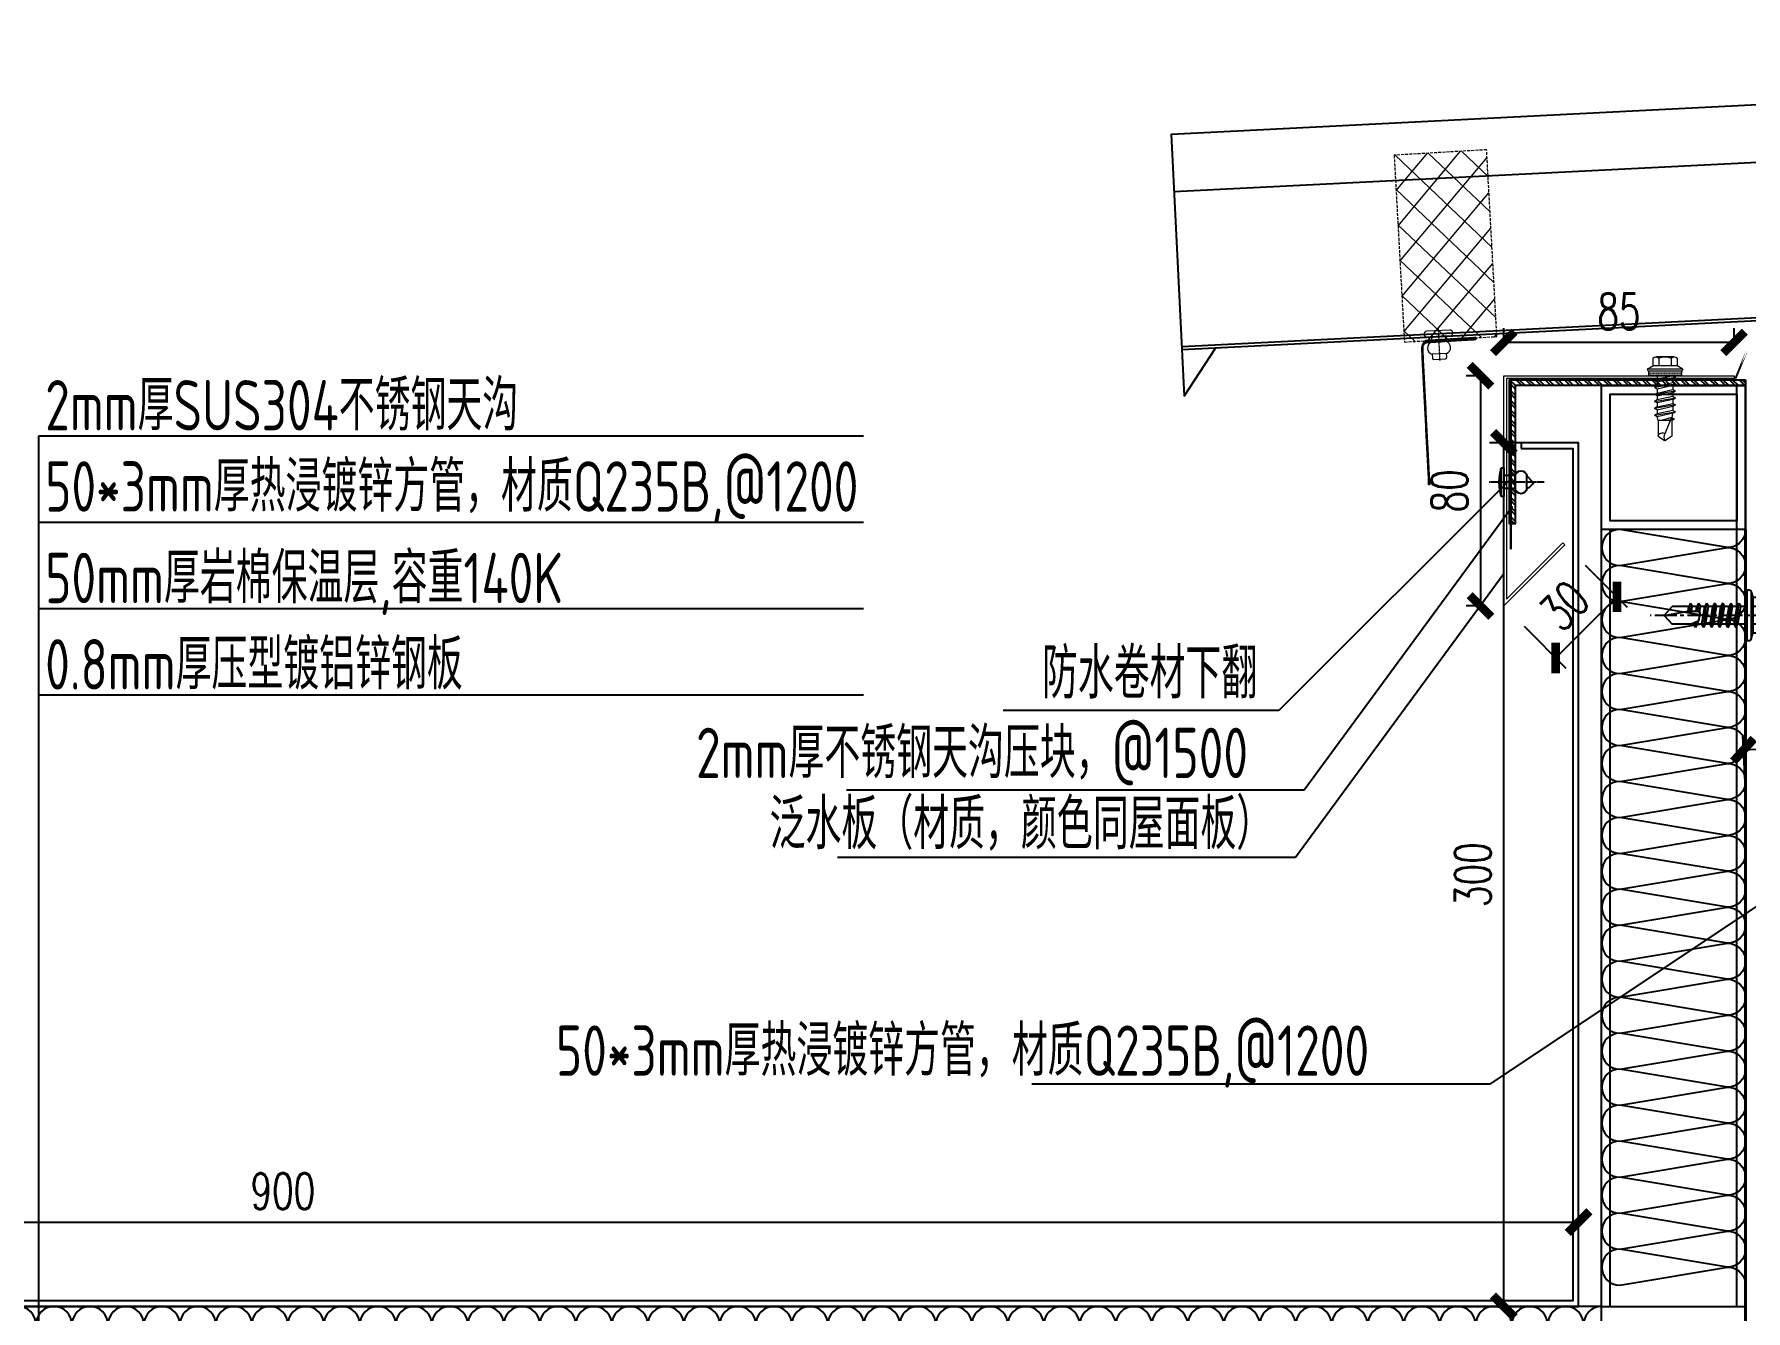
# Model space of a CAD drawing. Extents: x -599358 to 2865263, y -1062760 to 486533.
# Drawn here: x 117132 to 117727, y -727564 to -727121 of the extents above; entities that cross this region are included whole.
import ezdxf

# ---------------------------------------------------------------- set-up
doc = ezdxf.new("R2010")
doc.units = 0
for name, pattern in [('CENTER', [2, 1.25, -0.25, 0.25, -0.25]), ('CENTER2', [28.575000000000003, 19.05, -3.175, 3.175, -3.175]), ('DASH', [0.35, 0.25, -0.1]), ('HIDDEN', [0.375, 0.25, -0.125])]:
    doc.linetypes.add(name, pattern=pattern)
for name, color, linetype, lineweight in [('00-BW', 140, 'HIDDEN', 5), ('0CABR-零部件（螺钉、螺栓、五金件）', 53, 'Continuous', 13), ('T码、堵头、配件', 6, 'Continuous', 13), ('屋面板', 6, 'Continuous', 13), ('紧固件', 4, 'Continuous', 13)]:
    doc.layers.add(name, color=color, linetype=linetype, lineweight=lineweight)
for name, color, linetype in [('3索引', 3, 'Continuous'), ('BWM', 8, 'Continuous'), ('cen', 1, 'CENTER'), ('DIM', 173, 'Continuous'), ('HATCH', 66, 'Continuous'), ('PJ', 151, 'Continuous'), ('SCREW', 233, 'Continuous'), ('SEAMLOK75 - SHEET', 6, 'Continuous'), ('WZ', 2, 'Continuous'), ('ZX', 1, 'CENTER2'), ('虹吸雨水斗', 6, 'Continuous'), ('配件', 4, 'Continuous'), ('钢承板', 253, 'Continuous')]:
    doc.layers.add(name, color=color, linetype=linetype)
doc.styles.add('DHTEXT-1', font='romans.shx', dxfattribs={"width": 0.7, "bigfont": 'chinese.shx'})
doc.styles.add('jhz', font='TSSDENG.SHX', dxfattribs={"width": 0.75, "bigfont": 'TSSDCHN.SHX'})
doc.dimstyles.new('ZN5', dxfattribs={"dimscale": 5, "dimtxt": 2.5, "dimasz": 1.5, "dimexe": 1, "dimexo": 2, "dimgap": 0.9, "dimtad": 1, "dimdec": 0, "dimdsep": 46, "dimtxsty": 'DHTEXT-1', "dimblk": 'ARCHTICK', "dimcen": 2.5, "dimclrd": 173, "dimclre": 173, "dimclrt": 7, "dimazin": 2, "dimtfac": 1, "dimtix": 1, "dimtmove": 2, "dimatfit": 3, "dimfxl": 0, "dimarcsym": 0})

# ---------------------------------------------------------------- blocks, each defined once
blk = doc.blocks.new('*U688')
at = {"layer": '紧固件', "extrusion": (-3.523272421593052e-23, -6.316012571355346e-13, -1)}
for p, q in [((2.500000000000227, 7.105427357601002e-13), (-2.500000000000227, -6.821210263296962e-13)), ((2.500000000001732, -6.11993649259869), (-2.49999999999804, -6.119936492600083))]:
    blk.add_line(p, q, dxfattribs=at)
at = {"layer": '紧固件', "color": 1, "linetype": 'CENTER', "ltscale": 0.01, "extrusion": (-3.523272421593052e-23, -6.316012571355346e-13, -1)}
blk.add_line((-9.094947017729282e-13, 2.896035134982952), (2.414689982209621e-12, -8.56401385566459), dxfattribs=at)
at = {"layer": '紧固件', "extrusion": (-3.523272421593052e-23, -6.316012571355346e-13, -1)}
blk.add_lwpolyline([(-3.999999999999545, 2.000000000001108), (4.000000000000227, 1.999999999998892, -1), (4, -1.108446667785756e-12), (2.500000000000227, -6.821210263296962e-13), (2.499999999999404, -1.919936492600065, -0.7277400767936577), (2.49999999999804, -6.119936492600083), (2.499999999997813, -7.419936492600094, -0.4142135623731045), (1.999999999997813, -7.919936492599952), (-2.000000000002415, -7.919936492598843, -0.4142135623730951), (-2.50000000000196, -7.419936492598701), (-2.500000000001732, -6.11993649259869, -0.7277400767935811), (-2.500000000000596, -1.919936492598701), (-2.500000000000227, 7.105427357601002e-13), (-4, 1.165290086646564e-12, -1)], format="xyb", close=True, dxfattribs=at)
blk = doc.blocks.new('*U2059')
at = {"layer": 'T码、堵头、配件', "linetype": 'DASH', "ltscale": 3}
h = blk.add_hatch(dxfattribs=at)
h.set_pattern_fill('NET', color=13, scale=2, angle=45, style=0)
h.set_pattern_definition([(45, (0, 0), (-4.490128060534576, 4.490128060534577), []), (135, (0, 0), (-4.490128060534577, -4.490128060534576), [])])
h.paths.add_polyline_path([(12.30129018691883, 47.52781390762912), (-12.69870981291018, 47.52781390762912), (-12.69870981372878, 1.282387529476705e-10), (12.30129018624393, -1.236912794418644e-10)])
at = {"layer": 'T码、堵头、配件', "color": 13, "linetype": 'DASH', "ltscale": 3}
blk.add_lwpolyline([(12.30129018691883, 47.52781390762912), (-12.69870981291018, 47.52781390762912), (-12.69870981372878, 1.282387529476705e-10), (12.30129018624393, -1.236912794418644e-10)], close=True, dxfattribs=at)
blk = doc.blocks.new('324')
blk.add_rational_spline([(288338.5604021224, -582640.4135809627, 0.3091089453447785), (288352.4980425731, -582640.3014994363, -0.8975200484345259), (288357.5091565158, -582640.2866135167, 2.40225501395631), (288358.3740195814, -582640.2840443709, 2.971759840431478), (288358.9916917565, -582641.0144106383, 3.368467125874449), (288359.6093639316, -582641.7447769053, 3.765174411324697), (288359.6180212328, -582642.7802399317, 3.75669840816423), (288359.8113515442, -582665.903657085, 3.567416751699202), (288360.0046818556, -582689.0270742383, 3.378135095234175), (288360.2134782699, -582689.0264539915, 3.515625722844707), (288360.4222746841, -582689.025833745, 3.653116350426135), (288360.2289443727, -582665.9024165916, 3.84239800691299), (288360.0356140615, -582642.7789994383, 4.031679663407122), (288360.0252252998, -582641.5364438066, 4.041850867164758), (288359.2840186898, -582640.6600042862, 3.565802124612819), (288358.5428120797, -582639.7835647655, 3.089753382068157), (288357.5049764009, -582639.7866477404, 2.406347590287769), (288352.4938624583, -582639.80153366, -0.8934274720666872), (288338.5562220077, -582639.9136151863, 0.3132015217126173), (288338.558312065, -582640.1635980746, 0.3111552335250599), (288338.5604021224, -582640.4135809627, 0.3091089453447785)], [1, 1, 1, 0.9238795325093009, 1, 0.9238795325093009, 1, 1, 1, 1, 1, 1, 1, 0.9238795325096482, 1, 0.9238795325096482, 1, 1, 1, 1, 1], degree=2, knots=[0, 0, 0, 1, 1, 1.785398163407828, 1.785398163407828, 2.570796326815654, 2.570796326815654, 3.570796326815654, 3.570796326815654, 4.570796326815654, 4.570796326815654, 5.570796326815654, 5.570796326815654, 6.356194490221665, 6.356194490221665, 7.141592653627678, 7.141592653627678, 8.14159265362768, 8.14159265362768, 9.14159265362768, 9.14159265362768, 9.14159265362768])
at = {"extrusion": (0.3841058404588655, 0.002152225596359766, 0.9232865596608515), "xscale": -1, "rotation": 270.409525737971}
blk.add_blockref('*U688', (-584245.187770034, -263213.8389690974, 109492.9434037155), dxfattribs=at)
at = {"layer": 'PJ', "extrusion": (2.431720510261779e-16, -3.263000309656679e-14, -1), "xscale": 1.36762023444512, "yscale": 1.36762023444512, "zscale": -1.36762023444512, "rotation": 359.5730164586824}
blk.add_blockref('*U2059', (-288347.4597482612, -582639.8451307751, 1.907954341775998e-08), dxfattribs=at)
blk = doc.blocks.new('DT')
at = {"layer": '3索引', "color": 5, "extrusion": (0.07228559712266294, -0.009154994178718737, 0.9973419566679262), "rotation": 272.6791958730362}
blk.add_blockref('324', (568525.535674949, 315258.1835276459, -0.3143943981049233), dxfattribs=at)
blk = doc.blocks.new('压块-flat-1')
at = {"layer": 'HATCH', "ltscale": 10}
h = blk.add_hatch(dxfattribs=at)
h.set_pattern_fill('ACET-2D-ANSI32', color=256, scale=0.5)
h.set_pattern_definition([(45, (-3162.430519867878, -11124.32032165233), (-1.683798022700466, 1.683798022700467), []), (45, (-3161.307987367878, -11124.32032165233), (-1.683798022700466, 1.683798022700467), [])])
h.paths.add_polyline_path([(-82, 0), (-82, -2), (-2, -2), (-2, -50), (0, -50), (0, 0)])
at = {"layer": '配件', "color": 4}
blk.add_lwpolyline([(-82, 0), (-82, -2), (-2, -2), (-2, -50), (0, -50), (0, 0)], close=True, dxfattribs=at)
blk = doc.blocks.new('G$C114A11A0')
at = {"layer": '0CABR-零部件（螺钉、螺栓、五金件）'}
h = blk.add_hatch(dxfattribs=at)
h.set_pattern_fill('DOTS', color=256, scale=0.1, style=0)
h.set_pattern_definition([(0, (-261042.3359474546, 10165.88129042906), (0.079375, 0.15875), [0, -0.15875])])
h.paths.add_polyline_path([(11.93499999953201, 30.91932042899612), (0.3849999998346902, 30.91932042899248), (0.3849999997764826, 29.37932042907164), (11.93499999959022, 29.37932042907346)])
for p, q in [((2.983749999664724, 35.92432042899895), (9.336249999701977, 35.92432042899895)), ((0, 31.68932042901292), (1.924999999813735, 32.84432042904086)), ((0, 31.68932042901292), (12.31999999983236, 31.68932042901292)), ((0, 31.68932042901292), (0.2848560819402337, 30.9193204289943)), ((0.2848560819402337, 30.9193204289943), (12.03514391748467, 30.9193204289943)), ((0.3849999997764826, 30.9193204289943), (0.3849999997764826, 29.37932042907346)), ((1.924999999813735, 35.52210543772094), (1.924999999813735, 32.84432042904086)), ((1.924999999813735, 32.84432042904086), (10.39500000001863, 32.84432042904086)), ((4.042499999981374, 35.52210543772094), (4.042499999981374, 32.84432042904086)), ((8.277499999850988, 35.52210543772094), (8.277499999850988, 32.84432042904086)), ((10.39500000001863, 35.52210543772094), (10.39500000001863, 32.84432042904086)), ((12.31999999983236, 31.68932042901292), (10.39500000001863, 32.84432042904086)), ((11.93499999959022, 30.9193204289943), (11.93499999959022, 29.37932042907346)), ((12.31999999983236, 31.68932042901292), (12.03514391742647, 30.9193204289943)), ((0.3849999997764826, 29.37932042907346), (11.93499999959022, 29.37932042907346))]:
    blk.add_line(p, q, dxfattribs=at)
at = {"layer": '0CABR-零部件（螺钉、螺栓、五金件）', "ltscale": 0.03}
for p, q in [((3.421041333058383, 29.37932042906436), (2.552591466403101, 28.87792042905608)), ((3.421041333058383, 28.37652042910599), (2.552591466403101, 28.87792042905608)), ((9.767407999723218, 27.67545109574826), (2.552591466403101, 28.87792042905608)), ((3.421041333058383, 26.97438176239052), (2.552591466403101, 26.47298176244044)), ((3.421041333058383, 25.97158176249036), (2.552591466403101, 26.47298176244044)), ((2.552591466403101, 26.47298176244044), (9.767407999723218, 25.27051242901621)), ((3.421041333058383, 24.56944309577489), (2.552591466403101, 24.06804309570839)), ((3.421041333058383, 23.5666430957001), (2.552591466403101, 24.06804309570839)), ((2.552591466403101, 24.06804309570839), (9.767407999723218, 22.86557242909589)), ((3.421041333058383, 29.37932042906436), (8.898958666366525, 28.17685109575655)), ((3.421041333058383, 28.37652042910599), (8.898958666366525, 27.17405109568176)), ((3.421041333058383, 28.37652042910599), (3.421041333058383, 26.97438176239052)), ((8.898958666366525, 25.7719124290827), (3.421041333058383, 26.97438176239052)), ((3.421041333058383, 25.97158176249036), (8.898958666366525, 24.76911242906613)), ((3.421041333058383, 25.97158176249036), (3.421041333058383, 24.56944309577489)), ((8.898958666366525, 23.36697242904597), (3.421041333058383, 24.56944309577489)), ((8.898958666366525, 29.37932042906436), (8.898958666366525, 28.17685109575655)), ((8.898958666366525, 28.17685109575655), (9.767407999723218, 27.67545109574826)), ((8.898958666366525, 27.17405109568176), (9.767407999723218, 27.67545109574826)), ((8.898958666366525, 27.17405109568176), (8.898958666366525, 25.7719124290827)), ((8.898958666366525, 25.7719124290827), (9.767407999723218, 25.27051242901621)), ((8.898958666366525, 24.76911242906613), (9.767407999723218, 25.27051242901621)), ((8.898958666366525, 24.76911242906613), (8.898958666366525, 23.36697242904597)), ((3.421041333058383, 22.16450309579636), (2.552591466403101, 21.66310309567166)), ((3.421041333058383, 21.16170309572158), (2.552591466403101, 21.66310309567166)), ((9.767407999723218, 20.46063376248026), (2.552591466403101, 21.66310309567166)), ((3.421041333058383, 19.7595644290061), (2.552591466403101, 19.25816442905602)), ((3.421041333058383, 18.75676442910594), (2.552591466403101, 19.25816442905602)), ((2.552591466403101, 19.25816442905602), (9.767407999723218, 18.05569509569)), ((3.421041333058383, 23.5666430957001), (3.421041333058383, 22.16450309579636)), ((8.898958666366525, 22.36417242914581), (3.421041333058383, 23.5666430957001)), ((3.421041333058383, 22.16450309579636), (8.898958666366525, 20.96203376243034)), ((3.421041333058383, 21.16170309572158), (3.421041333058383, 19.7595644290061)), ((3.421041333058383, 21.16170309572158), (8.898958666366525, 19.95923376235555)), ((8.898958666366525, 18.5570950958147), (3.421041333058383, 19.7595644290061)), ((8.898958666366525, 17.55429509573992), (3.421041333058383, 18.75676442910594)), ((3.421041333058383, 18.75676442910594), (3.421041333058383, 17.35462576239047)), ((8.898958666366525, 23.36697242904597), (9.767407999723218, 22.86557242909589)), ((8.898958666366525, 22.36417242914581), (9.767407999723218, 22.86557242909589)), ((8.898958666366525, 22.36417242914581), (8.898958666366525, 20.96203376243034)), ((8.898958666366525, 20.96203376243034), (9.767407999723218, 20.46063376248026)), ((8.898958666366525, 19.95923376235555), (9.767407999723218, 20.46063376248026)), ((8.898958666366525, 19.95923376235555), (8.898958666366525, 18.5570950958147)), ((8.898958666366525, 18.5570950958147), (9.767407999723218, 18.05569509569)), ((8.898958666366525, 17.55429509573992), (9.767407999723218, 18.05569509569)), ((3.421041333058383, 17.35462576233226), (2.552591466403101, 16.85322576238218)), ((9.767407999723218, 15.65075642895795), (2.552591466403101, 16.85322576238218)), ((3.421041333058383, 16.35182576231568), (2.552591466403101, 16.85322576238218)), ((3.635423999687191, 14.80233376235378), (2.917001333029475, 14.38755242899902)), ((2.917001333029475, 14.38755242899902), (3.693839999672491, 14.20343109564533)), ((3.721167999727186, 13.92326709570739), (2.917001333029475, 14.38755242899902)), ((3.421041333058383, 17.35462576239047), (8.898958666366525, 16.15215642902444)), ((3.421041333058383, 17.35462576233226), (8.898958666366525, 16.15215642902444)), ((3.421041333058383, 16.35182576231568), (8.898958666366525, 15.14935642900787)), ((3.645374666375574, 14.70031776233486), (3.421041333058383, 16.35182576231568)), ((3.645374666375574, 14.70031776233486), (3.755061333009508, 13.57577776228686)), ((3.755061333009508, 13.57577776228686), (3.755061333009508, 8.432040773224116)), ((3.916169333038852, 14.88270042901536), (6.169897333078552, 9.233174106522029)), ((3.927143999724649, 14.84538709571029), (7.025298666383605, 13.89282309561645)), ((4.147585333033931, 14.09588842903872), (5.004355999699328, 13.89282309561645)), ((8.564938666357193, 13.89282309561645), (4.207309333025478, 13.89282309561645)), ((8.564938666357193, 13.89282309561645), (8.898958666366525, 15.14935642900787)), ((8.564938666357193, 13.89282309561645), (8.564938666357193, 8.432040773224116)), ((8.898958666366525, 17.55429509573992), (8.898958666366525, 16.15215642902444)), ((8.898958666366525, 16.15215642902444), (9.767407999723218, 15.65075642895795)), ((8.898958666366525, 15.14935642900787), (9.767407999723218, 15.65075642895795)), ((3.755061333009508, 8.432040773224116), (6.006731999688782, 6.855414106518992)), ((8.564938666357193, 8.432040773224116), (6.313267999736127, 6.855414106518992))]:
    blk.add_line(p, q, dxfattribs=at)
at = {"layer": '0CABR-零部件（螺钉、螺栓、五金件）'}
for centre, radius, start, end in [((2.983749999664724, 34.32973980730753), 1.594580621727456, 48.39682252927729, 131.6031774707227), ((6.15999999968335, 30.14932042897567), 5.775000000000001, 68.48981173119375, 111.5101882688062), ((9.336249999701977, 34.32973980730753), 1.594580621727456, 48.39682252927729, 131.6031774707227)]:
    blk.add_arc(centre, radius, start, end, dxfattribs=at)
at = {"layer": '0CABR-零部件（螺钉、螺栓、五金件）', "ltscale": 0.03}
for centre, radius, start, end in [((3.77487599971937, 14.84114309564143), 0.1472779333333333, 16.37753499797246, 187.7389900056074), ((6.159999999741558, 7.074294106577554), 0.26721544, 234.999999998127, 305.000000001873), ((7.096045333018992, 8.021320773180605), 1.525235866666664, 15.62188600239034, 127.3885000006763), ((3.169877333042677, 7.994094106551756), 3.245833199999998, 338.5846899957942, 22.44175099941077)]:
    blk.add_arc(centre, radius, start, end, dxfattribs=at)
blk = doc.blocks.new('*U676')
at = {"layer": 'cen', "ltscale": 0.3}
blk.add_line((14.02106639678971, -5.684341886080801e-14), (-5.020689711457578, 0), dxfattribs=at)
at = {"layer": 'SCREW'}
for p, q in [((-0.875, 5), (-0.875, -5)), ((0, 5), (-0.875, 5)), ((0, -5), (0, 5)), ((3.981505710072156, 2.218657823299623), (-1.13686837721616e-13, 2.218657823299566)), ((3.98150571007227, 2.218657823299623), (3.98150571007227, -2.281341051700338)), ((8.685141199838199, 1.984566056633071), (8.020859860434314, 2.218657823299225)), ((8.020859860434314, 2.218657823299225), (8.020859860434314, -2.218657823299282)), ((9.876940073469655, 0.7517718619740776), (8.685141199838199, 1.984566056633071)), ((10.17000537026422, 0.6587307906791011), (9.876940073469655, 0.7517718619740776)), ((9.876940073469655, -0.2251593866235453), (10.17000537026422, 0.6587307906791011)), ((-0.875, -5), (0, -5)), ((3.981505710072156, -2.281341051700338), (0, -2.281341051700338)), ((8.020859860434314, -2.218657823299282), (9.876940073469655, -0.2251593866235453))]:
    blk.add_line(p, q, dxfattribs=at)
for centre, radius, start, end in [((17.28676819916035, 5.684341886080801e-14), 18.83745800579347, 164.6075785064626, 195.3924214935374), ((6.00118278525332, 1.949927455767977), 2.037476747952082, 7.579036309789949, 172.4209636901999), ((6.00118278525332, -1.949927455767977), 2.037476747952082, 187.5790363098001, 352.42096369021)]:
    blk.add_arc(centre, radius, start, end, dxfattribs=at)
blk = doc.blocks.new('*U641')
at = {"layer": 'PJ'}
for p, q in [((-3.100000000000364, 3.850000000000364), (-3.100000000000364, 1)), ((2.325000000000728, 4.25), (-2.325000000000728, 4.25)), ((-1.549999999999272, 3.850000000000364), (-1.549999999999272, 1)), ((1.549999999999272, 3.850000000000364), (1.549999999999272, 1)), ((3.100000000000364, 3.850000000000364), (3.100000000000364, 1)), ((-4.399999999999636, 0.4500000000007276), (-4.399999999999636, 0)), ((4.399999999999636, 0), (-4.399999999999636, 0)), ((-4.100000000000364, 0.75), (-3.100000000000364, 1)), ((4.100000000000364, 0.75), (-4.100000000000364, 0.75)), ((3.100000000000364, 1), (-3.100000000000364, 1)), ((-2.041306750315925, 0.75), (-1.549999999999272, 1)), ((-1.549999999999272, 0), (-1.549999999999272, -1.590192378864231)), ((2.151306750316508, 0.75), (1.549999999999272, 1)), ((1.549999999999272, 0), (1.549999999999272, -1.090192378864231)), ((4.100000000000364, 0.75), (3.100000000000364, 1)), ((4.399999999999636, 0.4500000000007276), (4.399999999999636, 0)), ((-2.110000000000582, -1.899999999999636), (2.110000000000582, -1.399999999999636)), ((-2.110000000000582, -1.899999999999636), (-1.549999999999272, -1.590192378864231)), ((-2.110000000000582, -1.899999999999636), (-1.549999999999272, -2.209807621135042)), ((-2.110000000000582, -3.299999999999272), (2.110000000000582, -2.799999999999272)), ((-1.549999999999272, -1.590192378864231), (1.549999999999272, -1.090192378864231)), ((-1.549999999999272, -2.209807621135042), (1.549999999999272, -1.709807621135042)), ((-1.549999999999272, -2.209807621135042), (-1.549999999999272, -2.990192378863867)), ((-1.549999999999272, -2.990192378863867), (1.549999999999272, -2.490192378863867)), ((1.549999999999272, -0.3098076211354055), (1.549999999999272, -1.090192378864231)), ((2.110000000000582, -1.399999999999636), (1.549999999999272, -1.090192378864231)), ((2.110000000000582, -1.399999999999636), (1.549999999999272, -1.709807621135042)), ((1.549999999999272, -1.709807621135042), (1.549999999999272, -2.490192378863867)), ((2.110000000000582, -2.799999999999272), (1.549999999999272, -2.490192378863867)), ((2.110000000000582, -2.799999999999272), (1.549999999999272, -3.109807621134678)), ((-2.110000000000582, -3.299999999999272), (-1.549999999999272, -2.990192378863867)), ((-2.110000000000582, -3.299999999999272), (-1.549999999999272, -3.609807621134678)), ((-2.110000000000581, -4.699999999999273), (2.110000000000583, -4.199999999999273)), ((-2.110000000000581, -4.699999999999273), (-1.549999999999272, -4.390192378863867)), ((-2.110000000000581, -4.699999999999273), (-1.549999999999272, -5.009807621134678)), ((-2.11000000000058, -6.099999999999272), (2.110000000000584, -5.599999999999272)), ((-2.11000000000058, -6.099999999999272), (-1.549999999999271, -5.790192378863867)), ((-1.549999999999272, -3.609807621134678), (1.549999999999272, -3.109807621134678)), ((-1.549999999999272, -3.609807621135042), (-1.549999999999272, -4.390192378863867)), ((-1.549999999999272, -4.390192378863867), (1.549999999999273, -3.890192378863867)), ((-1.549999999999272, -5.009807621134678), (1.549999999999273, -4.509807621134678)), ((-1.549999999999271, -5.009807621135042), (-1.549999999999271, -5.790192378863867)), ((-1.549999999999271, -5.790192378863867), (1.549999999999274, -5.290192378863867)), ((-1.549999999999271, -6.409807621134678), (1.549999999999274, -5.909807621134678)), ((1.549999999999273, -3.109807621135042), (1.549999999999273, -3.890192378863867)), ((2.110000000000583, -4.199999999999273), (1.549999999999273, -3.890192378863867)), ((2.110000000000583, -4.199999999999273), (1.549999999999273, -4.509807621134678)), ((1.549999999999274, -4.509807621135042), (1.549999999999274, -5.290192378863867)), ((2.110000000000584, -5.599999999999272), (1.549999999999274, -5.290192378863867)), ((2.110000000000584, -5.599999999999272), (1.549999999999274, -5.909807621134678)), ((1.549999999999274, -5.909807621134678), (1.549999999999274, -6.690192378865322)), ((-2.11000000000058, -6.099999999999272), (-1.549999999999271, -6.409807621134678)), ((-2.11000000000058, -7.500000000000727), (2.110000000000584, -7.000000000000727)), ((-2.11000000000058, -7.500000000000727), (-1.549999999999271, -7.190192378865322)), ((-2.11000000000058, -7.500000000000727), (-1.549999999999271, -7.809807621136133)), ((-2.11000000000058, -8.900000000000365), (-1.549999999999271, -8.590192378864959)), ((-2.11000000000058, -8.900000000000365), (-1.141147094092956, -8.783938796498479)), ((-2.11000000000058, -8.900000000000365), (-1.549999999999271, -9.20980762113577)), ((-1.549999999999271, -6.409807621134678), (-1.549999999999271, -7.190192378865322)), ((-1.549999999999271, -7.190192378865322), (1.549999999999274, -6.690192378865322)), ((-1.549999999999271, -7.809807621136133), (1.549999999999274, -7.309807621136133)), ((-1.549999999999271, -7.809807621136133), (-1.549999999999271, -8.590192378864959)), ((-1.549999999999271, -8.590192378864959), (-0.9946989986692625, -8.49103148577051)), ((0.5619885887190339, -8.239837273735976), (1.549999999999274, -8.090192378864959)), ((0.7141825614198769, -8.553488843050946), (2.110000000000584, -8.400000000000365)), ((0.7141825614198769, -8.832275020881571), (1.549999999999274, -8.70980762113577)), ((2.110000000000584, -7.000000000000727), (1.549999999999274, -6.690192378865322)), ((2.110000000000584, -7.000000000000727), (1.549999999999274, -7.309807621136133)), ((1.549999999999274, -7.309807621136133), (1.549999999999274, -8.090192378864959)), ((2.110000000000584, -8.400000000000365), (1.549999999999274, -8.090192378864959)), ((2.110000000000584, -8.400000000000365), (1.549999999999274, -8.70980762113577)), ((1.549999999999274, -8.70980762113577), (1.549999999999274, -9.490192378864595)), ((-1.549999999999271, -9.20980762113577), (-1.334865735341735, -9.17139078816108)), ((-1.549999999999271, -9.20980762113577), (-1.549999999999271, -13.00000000000073)), ((0.7141825614198769, -9.612659778612215), (1.549999999999274, -9.490192378864595)), ((0.7141825614198769, -9.953488843052401), (2.110000000000584, -9.8)), ((0.7141825614198769, -10.23227502088303), (1.549999999999274, -10.10980762113541)), ((2.110000000000584, -9.8), (1.549999999999274, -9.490192378864595)), ((2.110000000000584, -9.8), (1.549999999999274, -10.10980762113541)), ((1.549999999999274, -10.10980762113541), (1.549999999999274, -13.00000000000073)), ((1.77635683940025e-15, -14.40000000000036), (-1.549999999999271, -13.00000000000073)), ((1.77635683940025e-15, -14.40000000000036), (1.549999999999274, -13.00000000000073))]:
    blk.add_line(p, q, dxfattribs=at)
blk.add_lwpolyline([(1.77635683940025e-15, -14.40000000000036), (0.7141825614198769, -10.23227502088303), (0.7141825614198769, -8.500899293751718, 0.4176573264866609), (0.4106596181591176, -8.200919979680112, 0.09706246058353715), (-0.9946989986692625, -8.49103148577051), (-1.549999999999271, -9.601675652739505)], format="xyb", dxfattribs=at)
for centre, radius, start, end in [((-2.325000000000728, 3.299218750000364), 0.9507812499999939, 35.40085557735623, 144.5991444226438), ((0, 1.046875), 3.203124999999813, 61.05941179989344, 118.9405882001065), ((2.325000000000728, 3.299218750000364), 0.9507812499999881, 35.40085557735623, 144.5991444226438), ((-4.100000000000364, 0.4500000000007276), 0.3, 90, 180), ((4.100000000000364, 0.4500000000007276), 0.3, 0, 90)]:
    blk.add_arc(centre, radius, start, end, dxfattribs=at)
at = {"layer": 'ZX', "ltscale": 0.2}
blk.add_line((0, 4.942561988593297), (1.77635683940025e-15, -16.83404386090006), dxfattribs=at)
blk = doc.blocks.new('_ArchTick')
at = {"color": 0, "linetype": 'ByBlock', "const_width": 0.4}
blk.add_lwpolyline([(-0.5, -0.5), (0.5, 0.5)], dxfattribs=at)
blk = doc.blocks.new('*D1922')
at = {"layer": 'Defpoints', "color": 0, "ltscale": 50, "transparency": 16777216}
for p in [(117725.8198578545, -727369.5777472446), (117921.0458532028, -727383.1920611294), (117726.996100544, -727392.9555706972)]:
    blk.add_point(p, dxfattribs=at)
at = {"layer": 'DIM', "color": 173, "linetype": 'ByBlock', "lineweight": -2, "ltscale": 50, "transparency": 16777216}
for p, q in [((117920.5433442089, -727373.2046948744), (117919.6183560163, -727354.8205545491)), ((117919.8696105133, -727359.8142376767), (117725.8198578545, -727369.5777472446)), ((117726.49359155, -727382.9682044422), (117725.5686033575, -727364.584064117))]:
    blk.add_line(p, q, dxfattribs=at)
at = {"layer": 'DIM', "color": 173, "lineweight": -2, "ltscale": 50, "transparency": 16777216, "xscale": 7.5, "yscale": 7.5, "zscale": 7.5}
for p, rotation in [((117919.8696105133, -727359.8142376767), 2.88037755290774), ((117725.8198578545, -727369.5777472446), 182.8803775529078)]:
    blk.add_blockref('_ArchTick', p, dxfattribs=dict(at, rotation=rotation))
at = {"layer": 'DIM', "color": 7, "ltscale": 50, "transparency": 16777216, "insert": (117822.3045370154, -727353.9595737365), "char_height": 12.5, "attachment_point": 5, "rotation": 2.8803775529077416, "style": 'DHTEXT-1'}
blk.add_mtext('194', dxfattribs=at)
blk = doc.blocks.new('*D1933')
at = {"layer": 'Defpoints', "color": 0, "ltscale": 50, "transparency": 16777216}
for p in [(117668.5283692116, -727533.5315599954), (116768.5283692116, -727562.8646616064), (117668.5283692116, -727562.8646616064)]:
    blk.add_point(p, dxfattribs=at)
at = {"layer": 'DIM', "color": 173, "linetype": 'ByBlock', "lineweight": -2, "ltscale": 50, "transparency": 16777216}
for p, q in [((116768.5283692116, -727552.8646616064), (116768.5283692116, -727528.5315599954)), ((117668.5283692116, -727552.8646616064), (117668.5283692116, -727528.5315599954)), ((116768.5283692116, -727533.5315599954), (117668.5283692116, -727533.5315599954))]:
    blk.add_line(p, q, dxfattribs=at)
at = {"layer": 'DIM', "color": 173, "lineweight": -2, "ltscale": 50, "transparency": 16777216, "xscale": 7.5, "yscale": 7.5, "zscale": 7.5, "rotation": 180}
blk.add_blockref('_ArchTick', (116768.5283692116, -727533.5315599954), dxfattribs=at)
at = {"layer": 'DIM', "color": 173, "lineweight": -2, "ltscale": 50, "transparency": 16777216, "xscale": 7.5, "yscale": 7.5, "zscale": 7.5}
blk.add_blockref('_ArchTick', (117668.5283692116, -727533.5315599954), dxfattribs=at)
at = {"layer": 'DIM', "color": 7, "ltscale": 50, "transparency": 16777216, "insert": (117218.5283692116, -727522.7815599954), "char_height": 12.5, "attachment_point": 5, "style": 'DHTEXT-1'}
blk.add_mtext('900', dxfattribs=at)
blk = doc.blocks.new('*D1934')
at = {"layer": 'Defpoints', "color": 0, "ltscale": 50, "transparency": 16777216}
for p in [(117642.5468635019, -727262.8646616066), (117668.5283692116, -727262.8646616066), (117668.5283692116, -727562.8646616066)]:
    blk.add_point(p, dxfattribs=at)
at = {"layer": 'DIM', "color": 173, "linetype": 'ByBlock', "lineweight": -2, "ltscale": 50, "transparency": 16777216}
for p, q in [((117658.5283692116, -727262.8646616066), (117637.5468635019, -727262.8646616066)), ((117642.5468635019, -727562.8646616066), (117642.5468635019, -727262.8646616066)), ((117658.5283692116, -727562.8646616066), (117637.5468635019, -727562.8646616066))]:
    blk.add_line(p, q, dxfattribs=at)
at = {"layer": 'DIM', "color": 173, "lineweight": -2, "ltscale": 50, "transparency": 16777216, "xscale": 7.5, "yscale": 7.5, "zscale": 7.5}
for p, rotation in [((117642.5468635019, -727262.8646616066), 90), ((117642.5468635019, -727562.8646616066), 270)]:
    blk.add_blockref('_ArchTick', p, dxfattribs=dict(at, rotation=rotation))
at = {"layer": 'DIM', "color": 7, "ltscale": 50, "transparency": 16777216, "insert": (117631.7968635017, -727412.8646616065), "char_height": 12.5, "attachment_point": 5, "rotation": 90, "style": 'DHTEXT-1'}
blk.add_mtext('300', dxfattribs=at)
blk = doc.blocks.new('*D2162')
at = {"layer": 'Defpoints', "color": 0, "ltscale": 50, "transparency": 16777216}
for p in [(117642.5468635019, -727227.9631122937), (117642.5468635019, -727239.5217638086), (117722.5468635019, -727239.5217638084)]:
    blk.add_point(p, dxfattribs=at)
at = {"layer": '虹吸雨水斗', "color": 173, "linetype": 'ByBlock', "lineweight": -2, "ltscale": 50, "transparency": 16777216}
for p, q in [((117642.5468635019, -727229.5217638086), (117642.5468635019, -727222.9631122937)), ((117722.5468635019, -727229.5217638084), (117722.5468635019, -727222.9631122936)), ((117722.5468635019, -727227.9631122936), (117642.5468635019, -727227.9631122937))]:
    blk.add_line(p, q, dxfattribs=at)
at = {"layer": '虹吸雨水斗', "color": 173, "lineweight": -2, "ltscale": 50, "transparency": 16777216, "xscale": 7.5, "yscale": 7.5, "zscale": 7.5}
for p, rotation in [((117642.5468635019, -727227.9631122937), 180.0000000000834), ((117722.5468635019, -727227.9631122936), 8.337330825725074e-11)]:
    blk.add_blockref('_ArchTick', p, dxfattribs=dict(at, rotation=rotation))
at = {"layer": '虹吸雨水斗', "color": 7, "ltscale": 50, "transparency": 16777216, "insert": (117682.5468635019, -727217.2131122936), "char_height": 12.5, "attachment_point": 5, "style": 'DHTEXT-1'}
blk.add_mtext('85', dxfattribs=at)
blk = doc.blocks.new('*D2163')
at = {"layer": 'Defpoints', "color": 0, "ltscale": 50, "transparency": 16777216}
for p in [(117642.5468635019, -727239.5217638088), (117634.4617256094, -727319.5217638088), (117642.546863502, -727319.5217638088)]:
    blk.add_point(p, dxfattribs=at)
at = {"layer": '虹吸雨水斗', "color": 173, "linetype": 'ByBlock', "lineweight": -2, "ltscale": 50, "transparency": 16777216}
for p, q in [((117632.5468635019, -727239.5217638088), (117629.4617256094, -727239.5217638088)), ((117634.4617256094, -727239.5217638088), (117634.4617256094, -727319.5217638088)), ((117632.546863502, -727319.5217638088), (117629.4617256094, -727319.5217638088))]:
    blk.add_line(p, q, dxfattribs=at)
at = {"layer": '虹吸雨水斗', "color": 173, "lineweight": -2, "ltscale": 50, "transparency": 16777216, "xscale": 7.5, "yscale": 7.5, "zscale": 7.5}
for p, rotation in [((117634.4617256094, -727239.5217638088), 90), ((117634.4617256094, -727319.5217638088), 270)]:
    blk.add_blockref('_ArchTick', p, dxfattribs=dict(at, rotation=rotation))
at = {"layer": '虹吸雨水斗', "color": 7, "ltscale": 50, "transparency": 16777216, "insert": (117623.7117256092, -727279.5217638087), "char_height": 12.5, "attachment_point": 5, "rotation": 90, "style": 'DHTEXT-1'}
blk.add_mtext('80', dxfattribs=at)
blk = doc.blocks.new('*D2164')
at = {"layer": 'Defpoints', "color": 0, "ltscale": 50, "transparency": 16777216}
for p in [(117663.7600669377, -727298.3085603728), (117681.8210266619, -727316.369520097), (117642.5468635019, -727319.5217638086)]:
    blk.add_point(p, dxfattribs=at)
at = {"layer": '虹吸雨水斗', "color": 173, "linetype": 'ByBlock', "lineweight": -2, "ltscale": 50, "transparency": 16777216}
for p, q in [((117670.8311347495, -727305.3796281847), (117685.3565605678, -727319.905054003)), ((117660.6078232261, -727337.5827235328), (117681.8210266619, -727316.369520097)), ((117649.6179313138, -727326.5928316205), (117664.143357132, -727341.1182574388))]:
    blk.add_line(p, q, dxfattribs=at)
at = {"layer": '虹吸雨水斗', "color": 173, "lineweight": -2, "ltscale": 50, "transparency": 16777216, "xscale": 7.5, "yscale": 7.5, "zscale": 7.5}
for p, rotation in [((117681.8210266619, -727316.369520097), 45), ((117660.6078232261, -727337.5827235328), 225)]:
    blk.add_blockref('_ArchTick', p, dxfattribs=dict(at, rotation=rotation))
at = {"layer": '虹吸雨水斗', "color": 7, "ltscale": 50, "transparency": 16777216, "insert": (117663.6130270462, -727319.3747239172), "char_height": 12.5, "attachment_point": 5, "rotation": 45, "style": 'DHTEXT-1'}
blk.add_mtext('30', dxfattribs=at)
blk = doc.blocks.new('*D2170')
at = {"layer": 'Defpoints', "color": 0, "ltscale": 50, "transparency": 16777216}
for p in [(117726.5283692116, -727292.9555706976), (117756.224349415, -727292.9555706976), (117726.5283692116, -727627.8646616066)]:
    blk.add_point(p, dxfattribs=at)
at = {"layer": '虹吸雨水斗', "color": 173, "linetype": 'ByBlock', "lineweight": -2, "ltscale": 50, "transparency": 16777216}
for p, q in [((117736.5283692116, -727292.9555706976), (117761.224349415, -727292.9555706976)), ((117756.224349415, -727627.8646616066), (117756.224349415, -727292.9555706976)), ((117736.5283692116, -727627.8646616066), (117761.224349415, -727627.8646616066))]:
    blk.add_line(p, q, dxfattribs=at)
at = {"layer": '虹吸雨水斗', "color": 173, "lineweight": -2, "ltscale": 50, "transparency": 16777216, "xscale": 7.5, "yscale": 7.5, "zscale": 7.5}
for p, rotation in [((117756.224349415, -727292.9555706976), 90), ((117756.224349415, -727627.8646616066), 270)]:
    blk.add_blockref('_ArchTick', p, dxfattribs=dict(at, rotation=rotation))
at = {"layer": '虹吸雨水斗', "color": 7, "ltscale": 50, "transparency": 16777216, "insert": (117745.4743494148, -727460.4101161519), "char_height": 12.5, "attachment_point": 5, "rotation": 90, "style": 'DHTEXT-1'}
blk.add_mtext('335', dxfattribs=at)

msp = doc.modelspace()

# ---------------------------------------------------------------- linework, layer by layer
at = {"color": 2, "ltscale": 50}
for p, q in [((117676.5283692116, -727562.8646616064), (117676.5283692116, -727243.9555706973)), ((117723.5283692116, -727562.8646616064), (117723.5283692116, -727242.9555706973)), ((117726.5283692116, -727562.8646616064), (117726.5283692116, -727242.9555706973)), ((117679.5283692116, -727562.8646616064), (117679.5283692116, -727292.9555706973)), ((117676.5283692116, -727562.8646616065), (116760.0606272761, -727562.8646616064))]:
    msp.add_line(p, q, dxfattribs=at)
for points in [[(117726.5283692116, -727292.9555706973), (117676.5283692116, -727292.9555706973), (117676.5283692116, -727242.9555706973), (117726.5283692116, -727242.9555706973)], [(117723.5283692116, -727289.9555706973), (117679.5283692116, -727289.9555706973), (117679.5283692116, -727245.9555706973), (117723.5283692116, -727245.9555706973)], [(117726.5283692116, -727612.8646616064), (117676.5283692116, -727612.8646616064), (117676.5283692116, -727562.8646616064), (117726.5283692116, -727562.8646616064)]]:
    msp.add_lwpolyline(points, close=True, dxfattribs=at)
at = {"color": 1, "ltscale": 50}
msp.add_lwpolyline([(117648.5283692116, -727264.8646616064), (117666.5283692116, -727264.8646616064), (117666.5283692116, -727560.8646616064), (116770.5283692116, -727560.8646616064), (116770.5283692116, -727264.8646616064), (116788.5283692116, -727264.8646616064), (116788.5283692116, -727262.8646616064), (116768.5283692116, -727262.8646616064), (116768.5283692116, -727562.8646616064), (117668.5283692116, -727562.8646616064), (117668.5283692116, -727262.8646616064), (117648.5283692116, -727262.8646616064)], close=True, dxfattribs=at)
at = {"layer": 'BWM'}
for points in [[(117726.5283692116, -727292.9555706973, -0.414214), (117720.2783692116, -727299.2055706973), (117682.7954001059, -727292.9584091797, 1), (117682.7954001059, -727305.4584091797), (117720.2783692116, -727299.2055706973, -1), (117720.2783692116, -727311.7055706973), (117682.7954001059, -727305.4584091797, 1), (117682.7954001059, -727317.9584091797), (117720.2783692116, -727311.7055706973, -1), (117720.2783692116, -727324.2055706973), (117682.7954001059, -727317.9584091797, 1), (117682.7954001059, -727330.4584091797), (117720.2783692116, -727324.2055706973, -1), (117720.2783692116, -727336.7055706973), (117682.7954001059, -727330.4584091797, 1), (117682.7954001059, -727342.9584091797), (117720.2783692116, -727336.7055706973, -1), (117720.2783692116, -727349.2055706973), (117682.7954001059, -727342.9584091797, 1), (117682.7954001059, -727355.4584091797), (117720.2783692116, -727349.2055706973, -1), (117720.2783692116, -727361.7055706973), (117682.7954001059, -727355.4584091797, 1), (117682.7954001059, -727367.9584091797), (117720.2783692116, -727361.7055706973, -1), (117720.2783692116, -727374.2055706973), (117682.7954001059, -727367.9584091797, 1), (117682.7954001059, -727380.4584091797), (117720.2783692116, -727374.2055706973, -1), (117720.2783692116, -727386.7055706973), (117682.7954001059, -727380.4584091797, 1), (117682.7954001059, -727392.9584091797), (117720.2783692116, -727386.7055706973, -1), (117720.2783692116, -727399.2055706973), (117682.7954001059, -727392.9584091797, 1), (117682.7954001059, -727405.4584091797), (117720.2783692116, -727399.2055706973, -1), (117720.2783692116, -727411.7055706973), (117682.7954001059, -727405.4584091797, 1), (117682.7954001059, -727417.9584091797), (117720.2783692116, -727411.7055706973, -1), (117720.2783692116, -727424.2055706973), (117682.7954001059, -727417.9584091797, 1), (117682.7954001059, -727430.4584091797), (117720.2783692116, -727424.2055706973, -1), (117720.2783692116, -727436.7055706973), (117682.7954001059, -727430.4584091797, 1), (117682.7954001059, -727442.9584091797), (117720.2783692116, -727436.7055706973, -1), (117720.2783692116, -727449.2055706973), (117682.7954001059, -727442.9584091797, 1), (117682.7954001059, -727455.4584091797), (117720.2783692116, -727449.2055706973, -1), (117720.2783692116, -727461.7055706973), (117682.7954001059, -727455.4584091797, 1), (117682.7954001059, -727467.9584091797), (117720.2783692116, -727461.7055706973, -1), (117720.2783692116, -727474.2055706973), (117682.7954001059, -727467.9584091797, 1), (117682.7954001059, -727480.4584091797), (117720.2783692116, -727474.2055706973, -1), (117720.2783692116, -727486.7055706973), (117682.7954001059, -727480.4584091797, 1), (117682.7954001059, -727492.9584091797), (117720.2783692116, -727486.7055706973, -1), (117720.2783692116, -727499.2055706973), (117682.7954001059, -727492.9584091797, 1), (117682.7954001059, -727505.4584091797), (117720.2783692116, -727499.2055706973, -1), (117720.2783692116, -727511.7055706973), (117682.7954001059, -727505.4584091797, 1), (117682.7954001059, -727517.9584091797), (117720.2783692116, -727511.7055706973, -1), (117720.2783692116, -727524.2055706973), (117682.7954001059, -727517.9584091797, 1), (117682.7954001059, -727530.4584091797), (117720.2783692116, -727524.2055706973, -1), (117720.2783692116, -727536.7055706973), (117682.7954001059, -727530.4584091797, 1), (117682.7954001059, -727542.9584091797), (117720.2783692116, -727536.7055706973, -1), (117720.2783692116, -727549.2055706973), (117682.7954001059, -727542.9584091797, 1), (117682.7954001059, -727555.4584091797), (117720.2783692116, -727549.2055706973, -0.414214), (117726.5283692116, -727555.4555706973)], [(117132.7783692116, -727569.1146616064, 1), (117120.2783692116, -727569.1146616064)], [(117145.2783692116, -727569.1146616064, 1), (117132.7783692116, -727569.1146616064)], [(117157.7783692116, -727569.1146616064, 1), (117145.2783692116, -727569.1146616064)], [(117170.2783692116, -727569.1146616064, 1), (117157.7783692116, -727569.1146616064)], [(117182.7783692116, -727569.1146616064, 1), (117170.2783692116, -727569.1146616064)], [(117195.2783692116, -727569.1146616064, 1), (117182.7783692116, -727569.1146616064)], [(117207.7783692116, -727569.1146616064, 1), (117195.2783692116, -727569.1146616064)], [(117220.2783692116, -727569.1146616064, 1), (117207.7783692116, -727569.1146616064)], [(117232.7783692116, -727569.1146616064, 1), (117220.2783692116, -727569.1146616064)], [(117245.2783692116, -727569.1146616064, 1), (117232.7783692116, -727569.1146616064)], [(117257.7783692116, -727569.1146616064, 1), (117245.2783692116, -727569.1146616064)], [(117270.2783692116, -727569.1146616064, 1), (117257.7783692116, -727569.1146616064)], [(117282.7783692116, -727569.1146616064, 1), (117270.2783692116, -727569.1146616064)], [(117295.2783692116, -727569.1146616064, 1), (117282.7783692116, -727569.1146616064)], [(117307.7783692116, -727569.1146616064, 1), (117295.2783692116, -727569.1146616064)], [(117320.2783692116, -727569.1146616064, 1), (117307.7783692116, -727569.1146616064)], [(117332.7783692116, -727569.1146616064, 1), (117320.2783692116, -727569.1146616064)], [(117345.2783692116, -727569.1146616064, 1), (117332.7783692116, -727569.1146616064)], [(117357.7783692116, -727569.1146616064, 1), (117345.2783692116, -727569.1146616064)], [(117370.2783692116, -727569.1146616064, 1), (117357.7783692116, -727569.1146616064)], [(117382.7783692116, -727569.1146616064, 1), (117370.2783692116, -727569.1146616064)], [(117395.2783692116, -727569.1146616064, 1), (117382.7783692116, -727569.1146616064)], [(117407.7783692116, -727569.1146616064, 1), (117395.2783692116, -727569.1146616064)], [(117420.2783692116, -727569.1146616064, 1), (117407.7783692116, -727569.1146616064)], [(117432.7783692116, -727569.1146616064, 1), (117420.2783692116, -727569.1146616064)], [(117445.2783692116, -727569.1146616064, 1), (117432.7783692116, -727569.1146616064)], [(117457.7783692116, -727569.1146616064, 1), (117445.2783692116, -727569.1146616064)], [(117470.2783692116, -727569.1146616064, 1), (117457.7783692116, -727569.1146616064)], [(117482.7783692116, -727569.1146616064, 1), (117470.2783692116, -727569.1146616064)], [(117495.2783692116, -727569.1146616064, 1), (117482.7783692116, -727569.1146616064)], [(117507.7783692116, -727569.1146616064, 1), (117495.2783692116, -727569.1146616064)], [(117520.2783692116, -727569.1146616064, 1), (117507.7783692116, -727569.1146616064)], [(117532.7783692116, -727569.1146616064, 1), (117520.2783692116, -727569.1146616064)], [(117545.2783692116, -727569.1146616064, 1), (117532.7783692116, -727569.1146616064)], [(117557.7783692116, -727569.1146616064, 1), (117545.2783692116, -727569.1146616064)], [(117570.2783692116, -727569.1146616064, 1), (117557.7783692116, -727569.1146616064)], [(117582.7783692116, -727569.1146616064, 1), (117570.2783692116, -727569.1146616064)], [(117595.2783692116, -727569.1146616064, 1), (117582.7783692116, -727569.1146616064)], [(117607.7783692116, -727569.1146616064, 1), (117595.2783692116, -727569.1146616064)], [(117620.2783692116, -727569.1146616064, 1), (117607.7783692116, -727569.1146616064)], [(117632.7783692116, -727569.1146616064, 1), (117620.2783692116, -727569.1146616064)], [(117645.2783692116, -727569.1146616064, 1), (117632.7783692116, -727569.1146616064)], [(117657.7783692116, -727569.1146616064, 1), (117645.2783692116, -727569.1146616064)], [(117670.2783692116, -727569.1146616064, 1), (117657.7783692116, -727569.1146616064)], [(117676.5283692116, -727562.8646616064, 0.414214), (117670.2783692116, -727569.1146616064)]]:
    msp.add_lwpolyline(points, format="xyb", dxfattribs=at)
at = {"layer": 'DIM', "ltscale": 10}
for p, q in [((117133.8314510509, -727627.8646616065), (117133.8314510509, -727260.4007357311)), ((117133.8314510509, -727260.4007357311), (117420.1616937444, -727260.4007357311)), ((117644.5283692116, -727275.8133346043), (117564.4575665448, -727355.8637820475)), ((117645.6191988675, -727284.9415522243), (117573.2677830079, -727383.5240548074)), ((117133.8314510509, -727290.4007357311), (117420.1616937444, -727290.4007357311)), ((117642.5468635019, -727308.3025581203), (117570.1954476424, -727406.8850607034)), ((117133.8314510509, -727320.4007357311), (117420.1616937444, -727320.4007357311)), ((117133.8314510509, -727350.4007357311), (117420.1616937444, -727350.4007357311)), ((117564.4575665448, -727355.8637820475), (117468.6710153725, -727355.8637820475)), ((117573.2677830079, -727383.5240548074), (117414.2731263483, -727383.5240548074)), ((117570.1954476424, -727406.8850607034), (117411.2007909827, -727406.8850607034)), ((117745.8994492103, -727413.3848928686), (117637.6639406951, -727485.6314347847)), ((117637.6639406951, -727485.6314347847), (117478.6692840355, -727485.6314347847))]:
    msp.add_line(p, q, dxfattribs=at)
at = {"layer": 'SEAMLOK75 - SHEET'}
for p, q in [((117526.9961073301, -727155.6183744323, 2.418943752159352e-08), (118216.9717687279, -727120.9026178853, 2.418943752159352e-08)), ((117528.0011253178, -727175.5931069423, 2.418943752159352e-08), (118216.9717687279, -727140.927917338, 2.418943752159352e-08)), ((117526.9961073301, -727155.6183744323), (117531.577629948, -727246.6761364714, 2.940563093373082e-08)), ((118216.9717687279, -727194.9962258604, 2.418943752159352e-08), (117530.7146738851, -727229.5248847192, 2.418943752159352e-08)), ((118216.9717687279, -727195.997490833, 2.418943752159352e-08), (117530.7649247844, -727230.5236213446, 2.418943752159352e-08)), ((117531.577629948, -727246.6761364714), (117542.4220174374, -727229.9371009596, 2.418943752159352e-08))]:
    msp.add_line(p, q, dxfattribs=at)
at = {"layer": '屋面板', "color": 1, "const_width": 0.7}
msp.add_lwpolyline([(117726.9958354402, -727230.8126231809), (117723.0146054369, -727240.5217638089)], close=True, dxfattribs=at)
at = {"layer": '屋面板', "color": 6}
msp.add_lwpolyline([(117722.5468635019, -727240.5217638084), (117643.5468635019, -727240.5217638086), (117643.5468635019, -727317.1075502462), (117663.0529601565, -727297.6014535916), (117663.7600669377, -727298.3085603728), (117642.5468635019, -727319.5217638086), (117642.5468635019, -727239.5217638086), (117722.5468635019, -727239.5217638084)], close=True, dxfattribs=at)
at = {"layer": '屋面板', "color": 1, "const_width": 0.7}
msp.add_lwpolyline([(117723.0146054369, -727240.5217638089), (117644.9961111471, -727240.5217638089), (117644.9961111471, -727299.8787158458)], dxfattribs=at)
at = {"layer": '钢承板', "color": 4, "const_width": 1}
msp.add_lwpolyline([(117726.5283692116, -727292.9555753665), (117726.5283692116, -727627.8646616064), (117676.5283692116, -727627.8646616064)], dxfattribs=at)

# ---------------------------------------------------------------- block references
at = {"extrusion": (0.4059776866231695, 0.01556291102644057, 0.9137504658080797), "xscale": -1, "rotation": 267.0177680869565}
msp.add_blockref('DT', (-731199.2261033404, -81952.86060206068, 36440.00814506391), dxfattribs=at)
at = {"xscale": -1}
msp.add_blockref('压块-flat-1', (117644.5283692121, -727240.9555706969), dxfattribs=at)
at = {"xscale": -1, "rotation": 180}
msp.add_blockref('*U676', (117642.5468635019, -727276.5232781587, 9.931684126115731e-09), dxfattribs=at)
at = {"layer": '00-BW', "xscale": -1, "rotation": 0.002661272333384091}
msp.add_blockref('G$C114A11A0', (117704.6894359016, -727268.9206923151), dxfattribs=at)
at = {"layer": '紧固件', "xscale": -2, "yscale": 2, "zscale": 2, "rotation": 270}
msp.add_blockref('*U641', (117726.996103514, -727322.7818935621), dxfattribs=at)

# ---------------------------------------------------------------- texts
at = {"layer": 'WZ', "style": 'jhz', "width": 0.75}
for s, p in [('2mm厚SUS304不锈钢天沟', (117135.9902283235, -727258.5492037056)), ('50*3mm厚热浸镀锌方管，材质Q235B,@1200', (117135.9902283235, -727286.7607027931)), ('50mm厚岩棉保温层,容重140K', (117135.9902283235, -727318.5492037098)), ('0.8mm厚压型镀铝锌钢板', (117135.9902283235, -727348.5492037098)), ('防水卷材下翻', (117482.1414327606, -727351.661139886, -1.607716698369491)), ('2mm厚不锈钢天沟压块，@1500', (117362.0309193631, -727379.3214126459, -1.607716698369491)), ('泛水板（材质，颜色同屋面板）', (117387.5687614096, -727403.9995475454, -1.607716698369491)), ('50*3mm厚热浸镀锌方管，材质Q235B,@1200', (117313.381217203, -727482.7459216268, -1.607716698369491))]:
    msp.add_text(s, height=17.5, dxfattribs=at).set_placement(p)

# ---------------------------------------------------------------- dimensions: what is measured, and where the dimension line sits
at = {"layer": 'DIM', "ltscale": 50}
for p1, p2, distance, picture, middle in [((117668.5283692116, -727562.8646616064), (117668.5283692116, -727262.8646616064), 25.981505709700286, '*D1934', (117631.7968635017, -727412.8646616065)), ((117921.0458532028, -727383.1920611294), (117726.996100544, -727392.9555706973), -23.407395759676522, '*D1922', (117822.3045370154, -727353.9595737365)), ((116768.5283692116, -727562.8646616064), (117668.5283692116, -727562.8646616064), 29.33310161100235, '*D1933', (117218.5283692116, -727522.7815599954))]:
    dim = msp.add_aligned_dim(p1=p1, p2=p2, distance=distance, dimstyle='ZN5', dxfattribs=at)
    dim.commit()
    dim.dimension.update_dxf_attribs({"geometry": picture, "text_midpoint": middle})
at = {"layer": '虹吸雨水斗', "ltscale": 50}
dim = msp.add_aligned_dim(p1=(117722.5468635019, -727239.5217638084), p2=(117642.5468635019, -727239.5217638086), distance=-11.55865151481703, text='85', dimstyle='ZN5', dxfattribs=at)
dim.commit()
dim.dimension.update_dxf_attribs({"geometry": '*D2162', "text_midpoint": (117682.5468635019, -727217.2131122936)})
for p1, p2, distance, picture, middle in [((117642.5468635019, -727239.5217638086), (117642.5468635019, -727319.5217638086), -8.085137892499915, '*D2163', (117623.7117256092, -727279.5217638087)), ((117726.5283692116, -727627.8646616064), (117726.5283692116, -727292.9555706973), -29.695980203396175, '*D2170', (117745.4743494148, -727460.4101161519)), ((117642.5468635019, -727319.5217638086), (117663.7600669377, -727298.3085603728), -25.54205419146885, '*D2164', (117663.6130270462, -727319.3747239172))]:
    dim = msp.add_aligned_dim(p1=p1, p2=p2, distance=distance, dimstyle='ZN5', dxfattribs=at)
    dim.commit()
    dim.dimension.update_dxf_attribs({"geometry": picture, "text_midpoint": middle})

doc.saveas('drawing.dxf')
